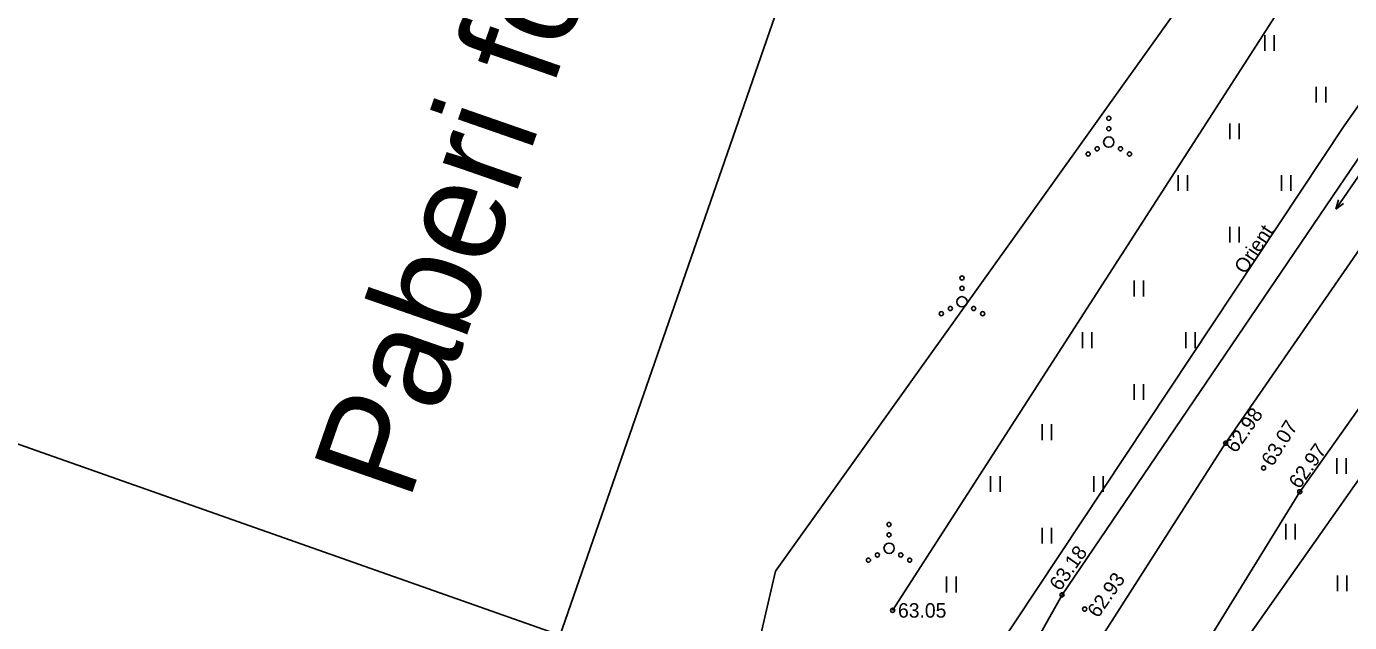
# Model space of a CAD drawing. Extents: x 642646 to 644682, y 6455426 to 6458531.
# Drawn here: x 643090.2 to 643154.3, y 6458014.9 to 6458043.7 of the extents above; entities that cross this region are included whole.
import ezdxf

# ---------------------------------------------------------------- set-up
doc = ezdxf.new("R2010")
doc.units = 0
for name, color, linetype in [('HALJASTUS', 7, 'Continuous'), ('KORGUS', 7, 'Continuous'), ('MOOTPIIR', 7, 'Continuous'), ('MPOHULIIN', 7, 'Continuous'), ('PUU', 7, 'Continuous'), ('TEE', 7, 'Continuous'), ('TTRASS', 7, 'Continuous'), ('VEEKOGU', 7, 'Continuous'), ('VORMISTUS', 7, 'Continuous')]:
    doc.layers.add(name, color=color, linetype=linetype)

msp = doc.modelspace()

# ---------------------------------------------------------------- linework, layer by layer
at = {"layer": 'HALJASTUS'}
for p, q in [((643150.167, 6458043.32), (643150.167, 6458042.559)), ((643150.622, 6458043.32), (643150.622, 6458042.559)), ((643152.667, 6458040.82), (643152.667, 6458040.059)), ((643153.122, 6458040.82), (643153.122, 6458040.059)), ((643148.482, 6458039.05), (643148.482, 6458038.289)), ((643148.937, 6458039.05), (643148.937, 6458038.289)), ((643145.982, 6458036.55), (643145.982, 6458035.789)), ((643146.437, 6458036.55), (643146.437, 6458035.789)), ((643150.982, 6458036.55), (643150.982, 6458035.789)), ((643151.437, 6458036.55), (643151.437, 6458035.789)), ((643148.482, 6458034.05), (643148.482, 6458033.289)), ((643148.937, 6458034.05), (643148.937, 6458033.289)), ((643143.853, 6458031.449), (643143.853, 6458030.688)), ((643144.308, 6458031.449), (643144.308, 6458030.688)), ((643141.353, 6458028.949), (643141.353, 6458028.188)), ((643141.808, 6458028.949), (643141.808, 6458028.188)), ((643146.353, 6458028.949), (643146.353, 6458028.188)), ((643146.808, 6458028.949), (643146.808, 6458028.188)), ((643143.853, 6458026.449), (643143.853, 6458025.688)), ((643144.308, 6458026.449), (643144.308, 6458025.688)), ((643139.402, 6458024.501), (643139.402, 6458023.74)), ((643139.857, 6458024.501), (643139.857, 6458023.74)), ((643153.657, 6458022.862), (643153.657, 6458022.101)), ((643154.112, 6458022.862), (643154.112, 6458022.101)), ((643136.902, 6458022.001), (643136.902, 6458021.24)), ((643137.357, 6458022.001), (643137.357, 6458021.24)), ((643141.902, 6458022.001), (643141.902, 6458021.24)), ((643142.357, 6458022.001), (643142.357, 6458021.24)), ((643151.195, 6458019.691), (643151.195, 6458018.93)), ((643151.65, 6458019.691), (643151.65, 6458018.93)), ((643139.402, 6458019.501), (643139.402, 6458018.74)), ((643139.857, 6458019.501), (643139.857, 6458018.74)), ((643134.773, 6458017.137), (643134.773, 6458016.376)), ((643135.228, 6458017.137), (643135.228, 6458016.376)), ((643153.695, 6458017.191), (643153.695, 6458016.43)), ((643154.15, 6458017.191), (643154.15, 6458016.43))]:
    msp.add_line(p, q, dxfattribs=at)
msp.add_lwpolyline([(643251.73, 6458177.962), (643247.911, 6458168.389), (643240.253, 6458153.362), (643223.122, 6458130.953), (643212.798, 6458120.011), (643200.581, 6458102.677), (643188.514, 6458087.288), (643174.404, 6458075.49), (643168.496, 6458062.464), (643164.212, 6458061.848), (643150.667, 6458044.242), (643132.159, 6458015.503)], dxfattribs=at)
for centre, radius in [((643142.623, 6458039.3), 0.1), ((643142.623, 6458038.8), 0.1), ((643142.623, 6458038.15), 0.25), ((643141.623, 6458037.575), 0.1), ((643142.058, 6458037.825), 0.1), ((643143.188, 6458037.825), 0.1), ((643143.623, 6458037.575), 0.1), ((643135.517, 6458031.575), 0.1), ((643135.517, 6458031.075), 0.1), ((643135.517, 6458030.425), 0.25), ((643134.517, 6458029.85), 0.1), ((643134.952, 6458030.1), 0.1), ((643136.082, 6458030.1), 0.1), ((643136.517, 6458029.85), 0.1), ((643131.989, 6458019.656), 0.1), ((643131.989, 6458019.156), 0.1), ((643131.424, 6458018.181), 0.1), ((643131.989, 6458018.506), 0.25), ((643132.554, 6458018.181), 0.1), ((643130.989, 6458017.931), 0.1), ((643132.989, 6458017.931), 0.1)]:
    msp.add_circle(centre, radius, dxfattribs=at)
at = {"layer": 'KORGUS'}
for centre in [(643148.277, 6458023.59), (643150.114, 6458022.389), (643151.866, 6458021.241), (643140.358, 6458016.256), (643132.159, 6458015.503), (643141.452, 6458015.565)]:
    msp.add_circle(centre, 0.1, dxfattribs=at)
at = {"layer": 'MOOTPIIR'}
msp.add_lwpolyline([(642868.166, 6457752.971), (642938.924, 6457774.698), (643008.816, 6457788.427), (643071.898, 6457796.023), (643085.82, 6457848.751), (643036.354, 6457834.638), (643009.825, 6457830.248), (642941.093, 6457823.97), (642937.603, 6457807.396), (642908.246, 6457813.578), (642914.02, 6457840.992), (642919.207, 6457892.834), (642921.102, 6457946.504), (642954.751, 6457942.884), (642962.762, 6457992.878), (642908.569, 6458001.944), (642913.519, 6458031.533), (642997.098, 6458017.551), (642984.593, 6457939.509), (643105.115, 6457925.273), (643126.496, 6458017.405), (643245.703, 6458184.03)], dxfattribs=at)
at = {"layer": 'MPOHULIIN'}
for p, q in [((643154.886, 6458036.751), (643153.609, 6458034.899)), ((643153.609, 6458034.899), (643153.743, 6458035.355)), ((643153.609, 6458034.899), (643153.989, 6458035.185))]:
    msp.add_line(p, q, dxfattribs=at)
at = {"layer": 'PUU'}
msp.add_lwpolyline([(643142.13, 6457999.878), (643147.851, 6458012.087), (643160.753, 6458030.408), (643179.314, 6458057.409)], dxfattribs=at)
at = {"layer": 'TEE'}
for points in [[(643109.892, 6457874.43), (643110.306, 6457876.863), (643112.465, 6457883.85), (643115.417, 6457895.998), (643116.914, 6457896.59), (643117.779, 6457899.223), (643116.699, 6457900.173), (643117.398, 6457903.374), (643121.781, 6457920.459), (643126.09, 6457938.669), (643128.532, 6457950.038), (643131.824, 6457966.526), (643134.865, 6457980.776), (643138.332, 6457994.729), (643141.113, 6458002.618), (643144.637, 6458009.515), (643151.866, 6458021.241), (643160.606, 6458033.571), (643169.207, 6458046.382), (643177.759, 6458058.714), (643183.989, 6458067.111)], [(643165.707, 6458048.781), (643157.331, 6458036.696), (643148.277, 6458023.59), (643140.648, 6458011.655), (643137.266, 6458004.518), (643134.024, 6457996.203), (643130.46, 6457982.524), (643127.048, 6457967.398), (643124.188, 6457951.067), (643122.517, 6457949.076), (643120.964, 6457948.112), (643119.788, 6457947.893)]]:
    msp.add_lwpolyline(points, dxfattribs=at)
at = {"layer": 'TTRASS'}
msp.add_lwpolyline([(643165.747, 6457994.421), (643166.672, 6457994.623), (643164.901, 6457999.515), (643160.304, 6458002.673), (643137.035, 6458013.372), (643154.014, 6458038.932), (643173.982, 6458067.237), (643174.794, 6458068.39), (643171.851, 6458070.412)], dxfattribs=at)
at = {"layer": 'VEEKOGU'}
msp.add_lwpolyline([(643260.908, 6458195.157), (643259.931, 6458195.637), (643258.982, 6458194.872), (643257.782, 6458187.674), (643254.755, 6458179.397), (643251.107, 6458172.222), (643249.562, 6458169.376), (643247.889, 6458165.852), (643246.7, 6458162.562), (643238.757, 6458150.949), (643229.216, 6458138.166), (643219.938, 6458125.631), (643216.731, 6458123.018), (643210.969, 6458115.373), (643203.752, 6458104.625), (643191.658, 6458088.632), (643178.172, 6458070.155), (643169.115, 6458058.276), (643157.37, 6458041.288), (643140.358, 6458016.256), (643134.814, 6458006.377), (643133.008, 6457997.25), (643133.632, 6457996.888), (643134.367, 6457997.082)], dxfattribs=at)
at = {"layer": 'VORMISTUS'}
for points in [[(643025.72, 6457754.336), (643201.608, 6458260.532), (643390.528, 6458194.888), (643214.64, 6457688.692)], [(642976.024, 6457532.407), (642711.94, 6457625.463), (642878.456, 6458098.024), (643142.541, 6458004.968)]]:
    msp.add_lwpolyline(points, close=True, dxfattribs=at)

# ---------------------------------------------------------------- texts
at = {"layer": 'KORGUS'}
for s, rotation, p in [(' 62.98', 54.87454, (643148.622, 6458022.858)), (' 63.07', 57.74145, (643150.41, 6458022.202)), (' 62.97', 54.71071, (643151.697, 6458021.122)), (' 63.18', 54.81299, (643140.116, 6458016.186)), (' 62.93', 55.06597, (643141.957, 6458014.883))]:
    msp.add_text(s, height=0.7, rotation=rotation, dxfattribs=at).set_placement(p)
msp.add_text(' 63.05', height=0.7, dxfattribs=at).set_placement((643132.159, 6458015.153))
at = {"layer": 'TTRASS'}
msp.add_text('Orient', height=0.7, rotation=56.40505, dxfattribs=at).set_placement((643149.225, 6458031.723))
at = {"layer": 'VORMISTUS'}
msp.add_text('Paberi formaat A2   420 x 1110 mm.', height=5, rotation=70.83919, dxfattribs=at).set_placement((643108.744, 6458020.711))

doc.saveas('drawing.dxf')
